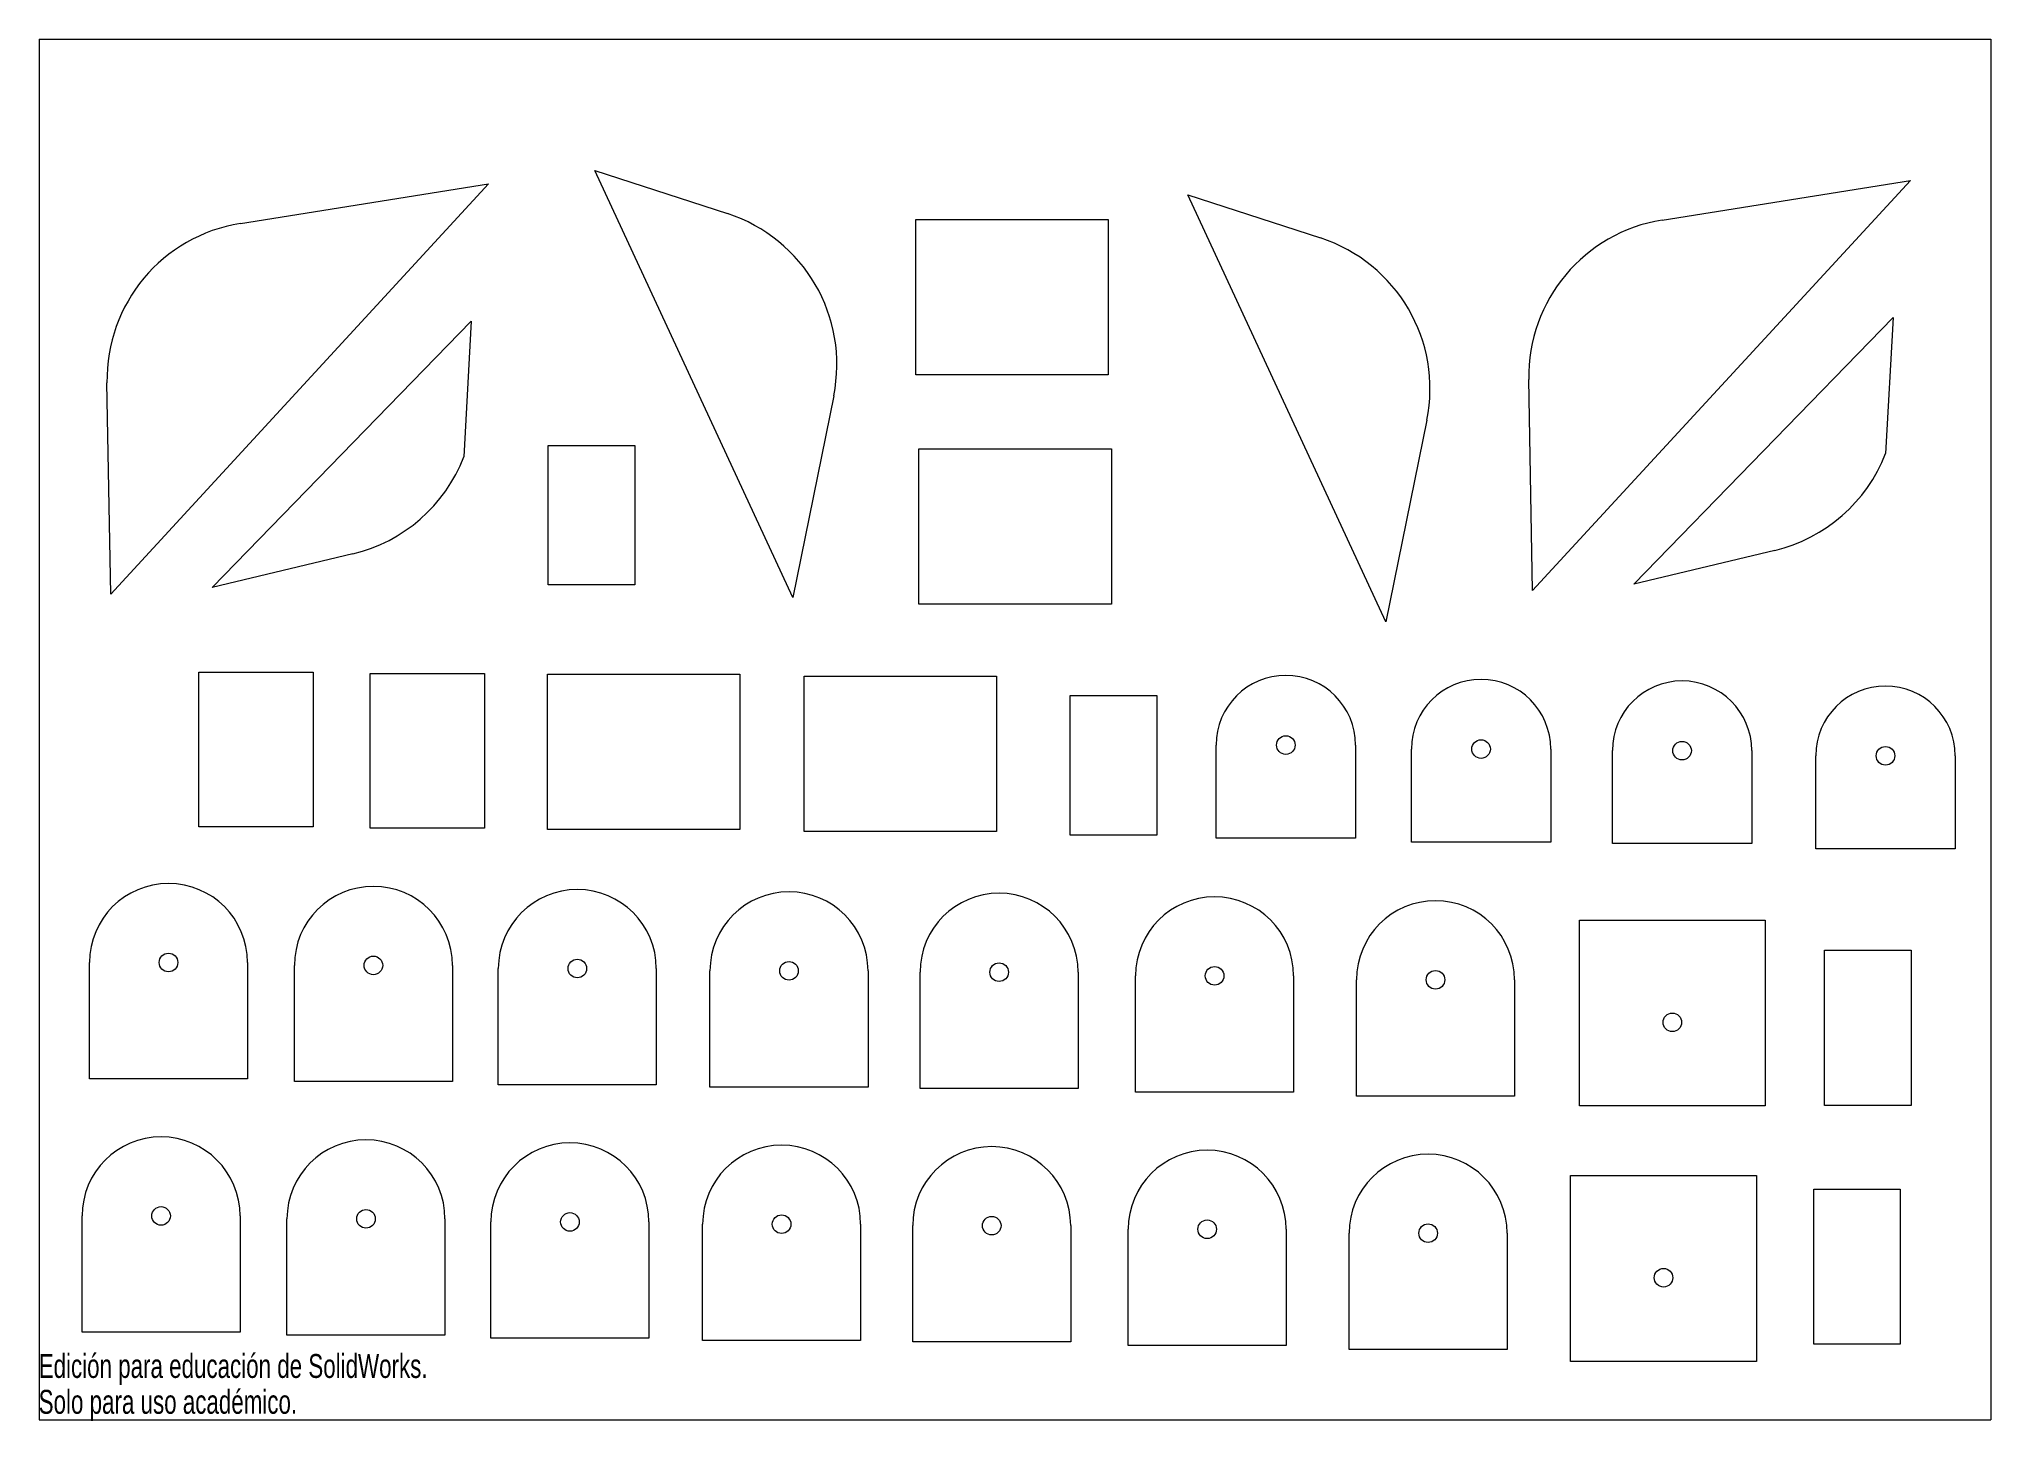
# Model space of a CAD drawing. Header units: millimetres. Extents: x 0 to 420, y 0 to 297.
import ezdxf

# ---------------------------------------------------------------- set-up
doc = ezdxf.new("R2010")
doc.units = ezdxf.units.MM
doc.styles.add('SLDTEXTSTYLE0', font='TXT', dxfattribs={"width": 0.7})

msp = doc.modelspace()

# ---------------------------------------------------------------- linework, layer by layer
at = {"color": 7, "linetype": 'Continuous', "lineweight": 0}
for p, q in [((0.08, 297.21), (420.08, 297.21)), ((0.08, 297.21), (0.08, 0.21)), ((420.08, 297.21), (420.08, 0.21)), ((0.08, 0.21), (420.08, 0.21))]:
    msp.add_line(p, q, dxfattribs=at)
at = {"color": 7, "linetype": 'Continuous', "lineweight": 15}
for p, q in [((119.66, 268.93), (148.19, 259.67)), ((162.28, 177.09), (119.66, 268.93)), ((96.81, 266.08), (15.52, 177.81)), ((43.41, 257.54), (96.81, 266.08)), ((402.74, 266.82), (321.45, 178.56)), ((349.34, 258.28), (402.74, 266.82)), ((247.27, 263.69), (275.8, 254.43)), ((289.89, 171.85), (247.27, 263.69)), ((188.75, 258.41), (230.15, 258.41)), ((188.75, 225.01), (188.75, 258.41)), ((230.15, 258.41), (230.15, 225.01)), ((37.3, 179.21), (93.08, 236.56)), ((93.08, 236.56), (91.48, 207.32)), ((343.23, 179.95), (399.01, 237.3)), ((399.01, 237.3), (397.41, 208.06)), ((15.52, 177.81), (14.7, 223.25)), ((230.15, 225.01), (188.75, 225.01)), ((321.45, 178.56), (320.63, 224)), ((171.07, 220.46), (162.28, 177.09)), ((298.68, 215.22), (289.89, 171.85)), ((109.65, 209.8), (128.25, 209.8)), ((109.65, 179.8), (109.65, 209.8)), ((128.25, 209.8), (128.25, 179.8)), ((189.42, 209.06), (230.82, 209.06)), ((189.42, 175.66), (189.42, 209.06)), ((230.82, 209.06), (230.82, 175.66)), ((67.63, 186.48), (37.3, 179.21)), ((373.56, 187.22), (343.23, 179.95)), ((128.25, 179.8), (109.65, 179.8)), ((230.82, 175.66), (189.42, 175.66)), ((34.48, 161.04), (59.08, 161.04)), ((34.48, 127.77), (34.48, 161.04)), ((59.08, 161.04), (59.08, 127.77)), ((71.32, 160.7), (95.92, 160.7)), ((71.32, 127.43), (71.32, 160.7)), ((95.92, 160.7), (95.92, 127.43)), ((109.47, 160.58), (150.87, 160.58)), ((109.47, 127.18), (109.47, 160.58)), ((150.87, 160.58), (150.87, 127.18)), ((164.69, 160.15), (206.09, 160.15)), ((164.69, 126.75), (164.69, 160.15)), ((206.09, 160.15), (206.09, 126.75)), ((221.97, 155.98), (240.57, 155.98)), ((221.97, 125.98), (221.97, 155.98)), ((240.57, 155.98), (240.57, 125.98)), ((253.35, 125.33), (253.35, 145.33)), ((283.35, 145.33), (283.35, 125.33)), ((295.36, 124.47), (295.36, 144.47)), ((325.36, 144.47), (325.36, 124.47)), ((338.61, 124.13), (338.61, 144.13)), ((368.61, 144.13), (368.61, 124.13)), ((382.38, 123.03), (382.38, 143.03)), ((412.38, 143.03), (412.38, 123.03)), ((59.08, 127.77), (34.48, 127.77)), ((95.92, 127.43), (71.32, 127.43)), ((150.87, 127.18), (109.47, 127.18)), ((206.09, 126.75), (164.69, 126.75)), ((240.57, 125.98), (221.97, 125.98)), ((283.35, 125.33), (253.35, 125.33)), ((325.36, 124.47), (295.36, 124.47)), ((368.61, 124.13), (338.61, 124.13)), ((412.38, 123.03), (382.38, 123.03)), ((331.52, 67.69), (331.52, 107.69)), ((331.52, 107.69), (371.52, 107.69)), ((371.52, 107.69), (371.52, 67.69)), ((384.28, 67.79), (384.28, 101.19)), ((384.28, 101.19), (402.88, 101.19)), ((402.88, 101.19), (402.88, 67.79)), ((10.94, 73.56), (10.94, 98.56)), ((44.94, 98.56), (44.94, 73.56)), ((55.03, 72.93), (55.03, 97.93)), ((89.03, 97.93), (89.03, 72.93)), ((98.9, 72.26), (98.9, 97.26)), ((132.9, 97.26), (132.9, 72.26)), ((144.45, 71.77), (144.45, 96.77)), ((178.45, 96.77), (178.45, 71.77)), ((189.66, 71.47), (189.66, 96.47)), ((223.66, 96.47), (223.66, 71.47)), ((236.02, 70.69), (236.02, 95.69)), ((270.02, 95.69), (270.02, 70.69)), ((283.56, 69.84), (283.56, 94.84)), ((317.56, 94.84), (317.56, 69.84)), ((44.94, 73.56), (10.94, 73.56)), ((89.03, 72.93), (55.03, 72.93)), ((132.9, 72.26), (98.9, 72.26)), ((178.45, 71.77), (144.45, 71.77)), ((223.66, 71.47), (189.66, 71.47)), ((270.02, 70.69), (236.02, 70.69)), ((317.56, 69.84), (283.56, 69.84)), ((371.52, 67.69), (331.52, 67.69)), ((402.88, 67.79), (384.28, 67.79)), ((329.63, 12.75), (329.63, 52.75)), ((329.63, 52.75), (369.63, 52.75)), ((369.63, 52.75), (369.63, 12.75)), ((381.97, 16.42), (381.97, 49.82)), ((381.97, 49.82), (400.57, 49.82)), ((400.57, 49.82), (400.57, 16.42)), ((9.34, 19.04), (9.34, 44.04)), ((43.34, 44.04), (43.34, 19.04)), ((53.43, 18.41), (53.43, 43.41)), ((87.43, 43.41), (87.43, 18.41)), ((97.31, 17.75), (97.31, 42.75)), ((131.31, 42.75), (131.31, 17.75)), ((142.86, 17.26), (142.86, 42.26)), ((176.86, 42.26), (176.86, 17.26)), ((188.07, 16.95), (188.07, 41.95)), ((222.07, 41.95), (222.07, 16.95)), ((234.43, 16.17), (234.43, 41.17)), ((268.43, 41.17), (268.43, 16.17)), ((281.97, 15.32), (281.97, 40.32)), ((315.97, 40.32), (315.97, 15.32)), ((43.34, 19.04), (9.34, 19.04)), ((87.43, 18.41), (53.43, 18.41)), ((131.31, 17.75), (97.31, 17.75)), ((176.86, 17.26), (142.86, 17.26)), ((222.07, 16.95), (188.07, 16.95)), ((268.43, 16.17), (234.43, 16.17)), ((315.97, 15.32), (281.97, 15.32)), ((369.63, 12.75), (329.63, 12.75)), ((400.57, 16.42), (381.97, 16.42))]:
    msp.add_line(p, q, dxfattribs=at)
for centre in [(268.35, 145.33), (310.36, 144.47), (353.61, 144.13), (397.38, 143.03), (27.94, 98.56), (72.03, 97.93), (115.9, 97.26), (161.45, 96.77), (206.66, 96.47), (253.02, 95.69), (300.56, 94.84), (351.52, 85.69), (26.34, 44.04), (70.43, 43.41), (114.31, 42.75), (159.86, 42.26), (205.07, 41.95), (251.43, 41.17), (298.97, 40.32), (349.63, 30.75)]:
    msp.add_circle(centre, 2, dxfattribs=at)
for centre, radius, start, end in [((48.79, 223.87), 34.1, 99.0839, 181.0355), ((137.65, 227.23), 34.1, 348.5358, 72.0035), ((354.72, 224.61), 34.1, 99.0839, 181.0355), ((265.27, 221.99), 34.1, 348.5358, 72.0035), ((59.68, 219.64), 34.1, 283.4809, 338.8275), ((365.61, 220.38), 34.1, 283.4809, 338.8275), ((268.35, 145.33), 15, 0, 180), ((310.36, 144.47), 15, 0, 180), ((353.61, 144.13), 15, 0, 180), ((397.38, 143.03), 15, 0, 180), ((27.94, 98.56), 17, 0, 180), ((72.03, 97.93), 17, 0, 180), ((115.9, 97.26), 17, 0, 180), ((161.45, 96.77), 17, 0, 180), ((206.66, 96.47), 17, 0, 180), ((253.02, 95.69), 17, 0, 180), ((300.56, 94.84), 17, 0, 180), ((26.34, 44.04), 17, 0, 180), ((70.43, 43.41), 17, 0, 180), ((114.31, 42.75), 17, 0, 180), ((159.86, 42.26), 17, 0, 180), ((205.07, 41.95), 17, 0, 180), ((251.43, 41.17), 17, 0, 180), ((298.97, 40.32), 17, 0, 180)]:
    msp.add_arc(centre, radius, start, end, dxfattribs=at)

# ---------------------------------------------------------------- texts
at = {"color": 7, "linetype": 'Continuous', "char_height": 5.1381, "attachment_point": 1, "style": 'SLDTEXTSTYLE0'}
for s, insert in [('Edición para educación de SolidWorks.', (0, 14.33)), ('Solo para uso académico.', (0, 6.62))]:
    msp.add_mtext(s, dxfattribs=dict(at, insert=insert))

doc.saveas('drawing.dxf')
